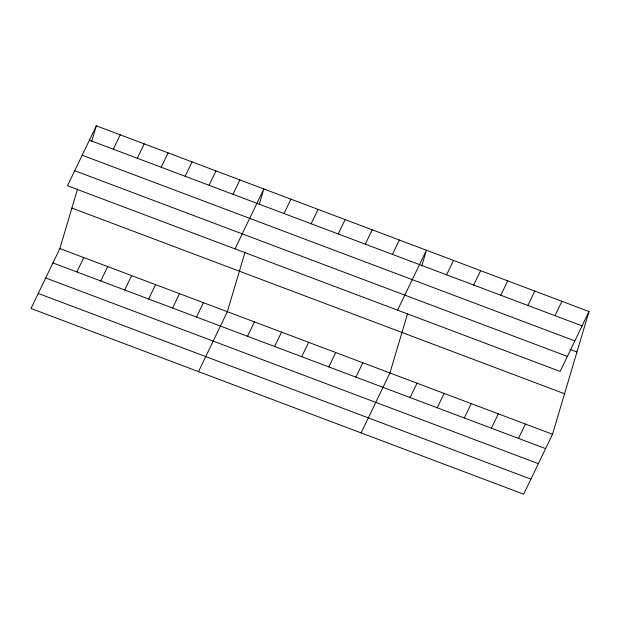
<?xml version="1.0" encoding="UTF-8"?>
<svg xmlns="http://www.w3.org/2000/svg" width="620" height="620" viewBox="0 0 620 620"><rect width="100%" height="100%" fill="white"/><g stroke="black" fill="none" stroke-linecap="round" stroke-linejoin="round"><path stroke-width="0.93" d="M589 311.511L560.154 371.442L67.487 185.744L96.332 125.821L589 311.511L552.513 434.256L523.668 494.179L31 308.489L59.846 248.558L77.547 189.007M91.675 141.469L96.332 125.821M245.055 252.138L227.346 311.697L198.508 371.628M259.183 204.6L263.841 188.953L234.996 248.883M407.635 313.418L389.933 372.976L361.088 432.907M421.771 265.879L426.421 250.232L397.575 310.163M113.344 149.211L120.257 134.834M76.857 271.955L83.77 257.579M137.276 158.232L144.189 143.856M100.781 280.976L107.702 266.6M161.2 167.253L168.121 152.876M124.713 289.99L131.634 275.621M185.132 176.266L192.053 161.898M148.645 299.01L155.558 284.642M209.064 185.287L215.977 170.911M172.569 308.031L179.49 293.655M232.988 194.308L239.909 179.932M196.501 317.053L203.422 302.676M284.014 213.536L290.935 199.167M247.527 336.28L254.448 321.912M311.116 223.75L318.029 209.382M274.629 346.495L281.542 332.119M338.21 233.965L345.131 219.588M301.723 356.709L308.644 342.333M365.312 244.179L372.225 229.803M328.817 366.924L335.738 352.548M392.406 254.394L399.319 240.017M355.919 377.138L362.832 362.762M446.601 274.815L453.514 260.447M410.107 397.56L417.028 383.191M473.696 285.029L480.616 270.653M437.209 407.774L444.121 393.398M500.789 295.244L507.71 280.868M464.303 417.989L471.223 403.612M527.891 305.459L534.804 291.082M491.396 428.203L498.317 413.827M554.985 315.673L561.906 301.297M518.498 438.41L525.411 424.041M89.412 140.19L582.079 325.88M82.181 155.225L574.849 340.915M569.734 349.293L576.957 352.013M74.725 170.717L567.393 356.407M71.881 208.056L564.557 393.747M59.846 248.558L552.513 434.256M52.925 262.934L545.592 448.624M45.686 277.969L538.361 463.659M38.239 293.454L530.906 479.151"/></g></svg>
